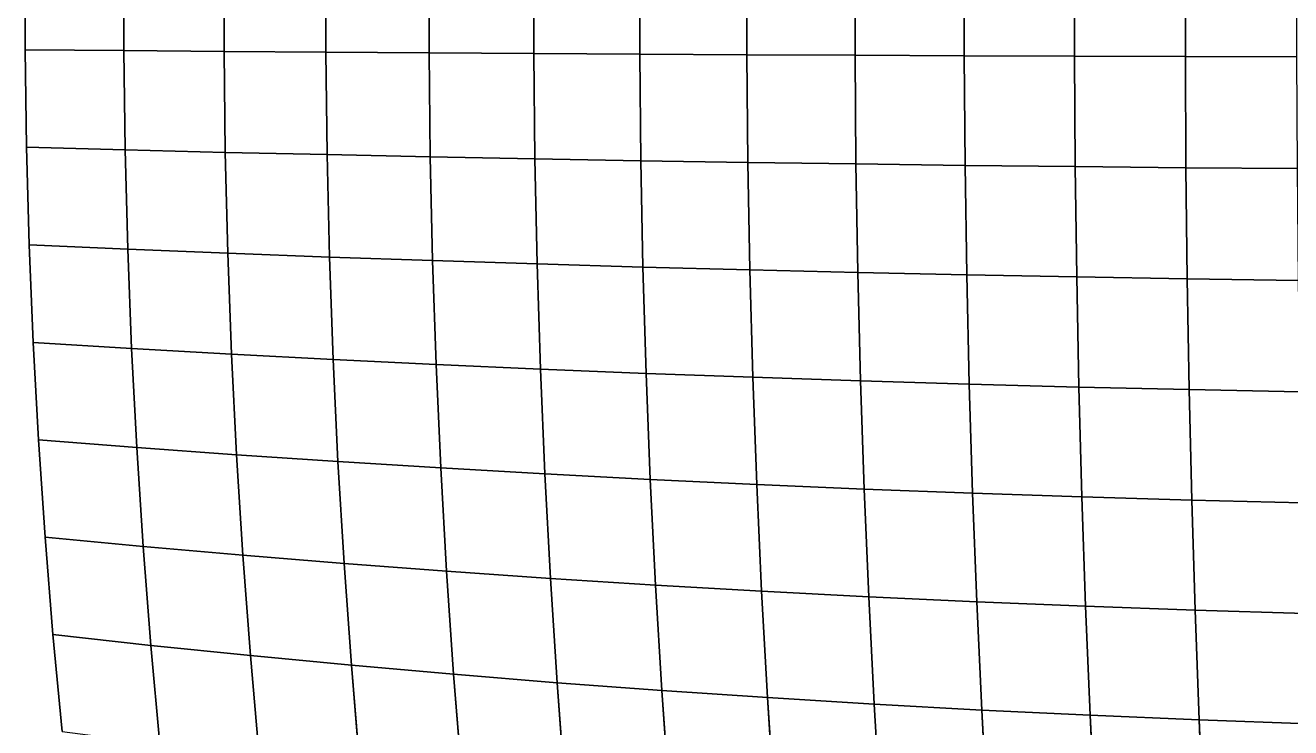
# Model space of a CAD drawing. Header units: millimetres. Extents: x -17.8 to 18.5, y -17.8 to 17.8.
# Drawn here: x -17.84 to -5.92, y -6.85 to -0.23 of the extents above; entities that cross this region are included whole.
import ezdxf

# ---------------------------------------------------------------- set-up
doc = ezdxf.new("R2010")
doc.units = ezdxf.units.MM
doc.layers.add('Test6 LowerTendons', color=90, linetype='Continuous')
doc.layers.add('Test6 TestBases', color=40, linetype='Continuous')
doc.layers.add('Test6 UpperTendons', color=203, linetype='Continuous', true_color=0xaa38c7)

msp = doc.modelspace()

# ---------------------------------------------------------------- linework, layer by layer
at = {"layer": 'Test6 LowerTendons'}
for p, q in [((-15.009495, -0.483257, 31.614543), (-15.009495, 0.483257, 31.614543)), ((-14.036156, 0.490043, 32.058446), (-14.036156, -0.490043, 32.058446)), ((-13.049708, -0.49637, 32.472396), (-13.049708, 0.49637, 32.472396)), ((-12.051073, 0.502234, 32.856005), (-12.051073, -0.502234, 32.856005)), ((-11.041185, -0.507629, 33.208918), (-11.041185, 0.507629, 33.208918)), ((-10.020986, 0.512549, 33.530803), (-10.020986, -0.512549, 33.530803)), ((-8.991429, -0.51699, 33.821362), (-8.991429, 0.51699, 33.821362)), ((-7.953474, 0.520949, 34.080323), (-7.953474, -0.520949, 34.080323)), ((-6.908094, -0.524421, 34.307446), (-6.908094, 0.524421, 34.307446)), ((-17.841834, -0.460219, 30.107392), (-17.841834, 0.460219, 30.107392)), ((-16.913224, 0.468338, 30.638561), (-16.913224, -0.468338, 30.638561)), ((-15.968816, 0.47602, 31.1411), (-15.968816, -0.47602, 31.1411)), ((-17.829491, -1.380563, 30.086562), (-17.841834, -0.460219, 30.107392)), ((-16.913224, -0.468338, 30.638561), (-16.901106, -1.404885, 30.61661)), ((-15.968816, -0.47602, 31.1411), (-15.956997, -1.427893, 31.118052)), ((-14.998046, -1.449569, 31.590428), (-15.009495, -0.483257, 31.614543)), ((-14.036156, -0.490043, 32.058446), (-14.025147, -1.469891, 32.033302)), ((-13.039207, -1.488841, 32.446265), (-13.049708, -0.49637, 32.472396)), ((-12.051073, -0.502234, 32.856005), (-12.041147, -1.5064, 32.82894)), ((-11.031893, -1.522554, 33.180971), (-11.041185, -0.507629, 33.208918)), ((-10.020986, -0.512549, 33.530803), (-10.012388, -1.537286, 33.502037)), ((-8.983581, -1.550584, 33.791842), (-8.991429, -0.51699, 33.821362)), ((-7.953474, -0.520949, 34.080323), (-7.946426, -1.562435, 34.050121)), ((-6.90189, -1.57283, 34.276635), (-6.908094, -0.524421, 34.307446)), ((-17.804788, -2.300619, 30.044876), (-17.829491, -1.380563, 30.086562)), ((-16.901106, -1.404885, 30.61661), (-16.876859, -2.341035, 30.572685)), ((-15.956997, -1.427893, 31.118052), (-15.93335, -2.379264, 31.071937)), ((-14.975141, -2.415272, 31.542184), (-14.998046, -1.449569, 31.590428)), ((-14.025147, -1.469891, 32.033302), (-14.003125, -2.449027, 31.983004)), ((-13.018203, -2.480498, 32.394001), (-13.039207, -1.488841, 32.446265)), ((-12.041147, -1.5064, 32.82894), (-12.02129, -2.509658, 32.774806)), ((-11.013311, -2.536478, 33.12508), (-11.031893, -1.522554, 33.180971)), ((-10.012388, -1.537286, 33.502037), (-9.995196, -2.560939, 33.44451)), ((-8.967888, -2.583015, 33.732813), (-8.983581, -1.550584, 33.791842)), ((-7.946426, -1.562435, 34.050121), (-7.932333, -2.602687, 33.98973)), ((-6.889486, -2.619939, 34.215033), (-6.90189, -1.57283, 34.276635)), ((-17.767695, -3.220194, 29.982283), (-17.804788, -2.300619, 30.044876)), ((-16.876859, -2.341035, 30.572685), (-16.840457, -3.276522, 30.506741)), ((-15.93335, -2.379264, 31.071937), (-15.897856, -3.329792, 31.002718)), ((-14.940767, -3.379956, 31.469782), (-14.975141, -2.415272, 31.542184)), ((-14.003125, -2.449027, 31.983004), (-13.970081, -3.426972, 31.90753)), ((-12.986691, -3.470798, 32.315587), (-13.018203, -2.480498, 32.394001)), ((-12.02129, -2.509658, 32.774806), (-11.991507, -3.511398, 32.693601)), ((-10.98544, -3.548736, 33.041251), (-11.013311, -2.536478, 33.12508)), ((-9.995196, -2.560939, 33.44451), (-9.969414, -3.582782, 33.35824)), ((-8.944355, -3.613506, 33.644297), (-8.967888, -2.583015, 33.732813)), ((-7.932333, -2.602687, 33.98973), (-7.911201, -3.640881, 33.899181)), ((-6.870889, -3.664885, 34.122677), (-6.889486, -2.619939, 34.215033)), ((-17.718166, -4.139084, 29.898704), (-17.767695, -3.220194, 29.982283)), ((-16.840457, -3.276522, 30.506741), (-16.791863, -4.211071, 30.418713)), ((-15.897856, -3.329792, 31.002718), (-15.850484, -4.279131, 30.910339)), ((-14.894903, -4.343204, 31.373177), (-14.940767, -3.379956, 31.469782)), ((-13.970081, -3.426972, 31.90753), (-13.925999, -4.403241, 31.806851)), ((-12.944665, -4.459191, 32.211008), (-12.986691, -3.470798, 32.315587)), ((-11.991507, -3.511398, 32.693601), (-11.951791, -4.51101, 32.585322)), ((-10.948282, -4.558656, 32.929493), (-10.98544, -3.548736, 33.041251)), ((-9.969414, -3.582782, 33.35824), (-9.935046, -4.602091, 33.243245)), ((-8.912993, -4.64128, 33.526329), (-8.944355, -3.613506, 33.644297)), ((-7.911201, -3.640881, 33.899181), (-7.883041, -4.676193, 33.778521)), ((-6.846111, -4.706802, 33.999623), (-6.870889, -3.664885, 34.122677)), ((-17.656139, -5.057073, 29.794038), (-17.718166, -4.139084, 29.898704)), ((-16.791863, -4.211071, 30.418713), (-16.731028, -5.144397, 30.30851)), ((-15.850484, -4.279131, 30.910339), (-15.791199, -5.226924, 30.794726)), ((-14.837521, -5.304592, 31.252314), (-14.894903, -4.343204, 31.373177)), ((-13.925999, -4.403241, 31.806851), (-13.870866, -5.377342, 31.680926)), ((-12.892112, -5.44512, 32.08024), (-12.944665, -4.459191, 32.211008)), ((-11.951791, -4.51101, 32.585322), (-11.902143, -5.507874, 32.449962)), ((-10.901844, -5.565559, 32.789816), (-10.948282, -4.558656, 32.929493)), ((-9.935046, -4.602091, 33.243245), (-9.892103, -5.618132, 33.099555)), ((-8.873814, -5.665556, 33.378954), (-8.912993, -4.64128, 33.526329)), ((-7.883041, -4.676193, 33.778521), (-7.84787, -5.707795, 33.627811)), ((-6.815168, -5.744821, 33.845948), (-6.846111, -4.706802, 33.999623)), ((-17.581541, -5.973935, 29.668155), (-17.656139, -5.057073, 29.794038)), ((-16.731028, -5.144397, 30.30851), (-16.657892, -6.076198, 30.176023)), ((-15.791199, -5.226924, 30.794726), (-15.719954, -6.172803, 30.655789)), ((-14.768588, -6.263682, 31.10712), (-14.837521, -5.304592, 31.252314)), ((-13.870866, -5.377342, 31.680926), (-13.804657, -6.348773, 31.529705)), ((-12.829026, -6.428018, 31.923259), (-12.892112, -5.44512, 32.08024)), ((-11.902143, -5.507874, 32.449962), (-11.84256, -6.501365, 32.287517)), ((-10.846128, -6.568764, 32.62224), (-10.901844, -5.565559, 32.789816)), ((-9.892103, -5.618132, 33.099555), (-9.840596, -6.630173, 32.927211)), ((-8.826832, -6.68555, 33.202231), (-8.873814, -5.665556, 33.378954)), ((-7.84787, -5.707795, 33.627811), (-7.805703, -6.734861, 33.447127)), ((-6.778076, -6.778076, 33.661744), (-6.815168, -5.744821, 33.845948)), ((-17.494281, -6.889425, 29.520906), (-17.581541, -5.973935, 29.668155)), ((-16.657892, -6.076198, 30.176023), (-16.572383, -7.006161, 30.021121)), ((-15.719954, -6.172803, 30.655789), (-15.636694, -7.116385, 30.493421)), ((-14.688065, -7.220024, 30.937515), (-14.768588, -6.263682, 31.10712)), ((-13.804657, -6.348773, 31.529705), (-13.727349, -7.317019, 31.353133)), ((-12.755392, -7.407311, 31.74003), (-12.829026, -6.428018, 31.923259)), ((-11.84256, -6.501365, 32.287517), (-11.773042, -7.490847, 32.097982)), ((-10.781144, -7.567581, 32.426784), (-10.846128, -6.568764, 32.62224)), ((-9.840596, -6.630173, 32.927211), (-9.780539, -7.63747, 32.726255)), ((-8.772066, -7.700475, 32.996231), (-8.826832, -6.68555, 33.202231)), ((-7.805703, -6.734861, 33.447127), (-7.756563, -7.756563, 33.236563)), ((-6.734861, -7.805703, 33.447127), (-6.778076, -6.778076, 33.661744))]:
    msp.add_line(p, q, dxfattribs=at)
at = {"layer": 'Test6 TestBases'}
for points in [[(-15.009495, 0.483257, 31.614543), (-15.968816, 0.47602, 31.1411), (-15.968816, -0.47602, 31.1411), (-15.009495, -0.483257, 31.614543)], [(-14.036156, 0.490043, 32.058446), (-15.009495, 0.483257, 31.614543), (-15.009495, -0.483257, 31.614543), (-14.036156, -0.490043, 32.058446)], [(-13.049708, 0.49637, 32.472396), (-14.036156, 0.490043, 32.058446), (-14.036156, -0.490043, 32.058446), (-13.049708, -0.49637, 32.472396)], [(-12.051073, 0.502234, 32.856005), (-13.049708, 0.49637, 32.472396), (-13.049708, -0.49637, 32.472396), (-12.051073, -0.502234, 32.856005)], [(-11.041185, 0.507629, 33.208918), (-12.051073, 0.502234, 32.856005), (-12.051073, -0.502234, 32.856005), (-11.041185, -0.507629, 33.208918)], [(-10.020986, 0.512549, 33.530803), (-11.041185, 0.507629, 33.208918), (-11.041185, -0.507629, 33.208918), (-10.020986, -0.512549, 33.530803)], [(-8.991429, 0.51699, 33.821362), (-10.020986, 0.512549, 33.530803), (-10.020986, -0.512549, 33.530803), (-8.991429, -0.51699, 33.821362)], [(-7.953474, 0.520949, 34.080323), (-8.991429, 0.51699, 33.821362), (-8.991429, -0.51699, 33.821362), (-7.953474, -0.520949, 34.080323)], [(-6.908094, 0.524421, 34.307446), (-7.953474, 0.520949, 34.080323), (-7.953474, -0.520949, 34.080323), (-6.908094, -0.524421, 34.307446)], [(-5.856262, 0.527402, 34.502516), (-6.908094, 0.524421, 34.307446), (-6.908094, -0.524421, 34.307446), (-5.856262, -0.527402, 34.502516)], [(-17.841834, 0.460219, 30.107392), (-17.841834, -0.460219, 30.107392), (-16.913224, -0.468338, 30.638561), (-16.913224, 0.468338, 30.638561)], [(-15.968816, 0.47602, 31.1411), (-16.913224, 0.468338, 30.638561), (-16.913224, -0.468338, 30.638561), (-15.968816, -0.47602, 31.1411)], [(-17.841834, -0.460219, 30.107392), (-17.829491, -1.380563, 30.086562), (-16.901106, -1.404885, 30.61661), (-16.913224, -0.468338, 30.638561)], [(-16.913224, -0.468338, 30.638561), (-16.901106, -1.404885, 30.61661), (-15.956997, -1.427893, 31.118052), (-15.968816, -0.47602, 31.1411)], [(-15.968816, -0.47602, 31.1411), (-15.956997, -1.427893, 31.118052), (-14.998046, -1.449569, 31.590428), (-15.009495, -0.483257, 31.614543)], [(-15.009495, -0.483257, 31.614543), (-14.998046, -1.449569, 31.590428), (-14.025147, -1.469891, 32.033302), (-14.036156, -0.490043, 32.058446)], [(-14.036156, -0.490043, 32.058446), (-14.025147, -1.469891, 32.033302), (-13.039207, -1.488841, 32.446265), (-13.049708, -0.49637, 32.472396)], [(-13.049708, -0.49637, 32.472396), (-13.039207, -1.488841, 32.446265), (-12.041147, -1.5064, 32.82894), (-12.051073, -0.502234, 32.856005)], [(-12.051073, -0.502234, 32.856005), (-12.041147, -1.5064, 32.82894), (-11.031893, -1.522554, 33.180971), (-11.041185, -0.507629, 33.208918)], [(-11.041185, -0.507629, 33.208918), (-11.031893, -1.522554, 33.180971), (-10.012388, -1.537286, 33.502037), (-10.020986, -0.512549, 33.530803)], [(-10.020986, -0.512549, 33.530803), (-10.012388, -1.537286, 33.502037), (-8.983581, -1.550584, 33.791842), (-8.991429, -0.51699, 33.821362)], [(-8.991429, -0.51699, 33.821362), (-8.983581, -1.550584, 33.791842), (-7.946426, -1.562435, 34.050121), (-7.953474, -0.520949, 34.080323)], [(-7.953474, -0.520949, 34.080323), (-7.946426, -1.562435, 34.050121), (-6.90189, -1.57283, 34.276635), (-6.908094, -0.524421, 34.307446)], [(-6.908094, -0.524421, 34.307446), (-6.90189, -1.57283, 34.276635), (-5.850943, -1.581756, 34.471178), (-5.856262, -0.527402, 34.502516)], [(-17.829491, -1.380563, 30.086562), (-17.804788, -2.300619, 30.044876), (-16.876859, -2.341035, 30.572685), (-16.901106, -1.404885, 30.61661)], [(-15.956997, -1.427893, 31.118052), (-16.901106, -1.404885, 30.61661), (-16.876859, -2.341035, 30.572685), (-15.93335, -2.379264, 31.071937)], [(-14.998046, -1.449569, 31.590428), (-15.956997, -1.427893, 31.118052), (-15.93335, -2.379264, 31.071937), (-14.975141, -2.415272, 31.542184)], [(-14.025147, -1.469891, 32.033302), (-14.998046, -1.449569, 31.590428), (-14.975141, -2.415272, 31.542184), (-14.003125, -2.449027, 31.983004)], [(-13.039207, -1.488841, 32.446265), (-14.025147, -1.469891, 32.033302), (-14.003125, -2.449027, 31.983004), (-13.018203, -2.480498, 32.394001)], [(-12.041147, -1.5064, 32.82894), (-13.039207, -1.488841, 32.446265), (-13.018203, -2.480498, 32.394001), (-12.02129, -2.509658, 32.774806)], [(-11.031893, -1.522554, 33.180971), (-12.041147, -1.5064, 32.82894), (-12.02129, -2.509658, 32.774806), (-11.013311, -2.536478, 33.12508)], [(-10.012388, -1.537286, 33.502037), (-11.031893, -1.522554, 33.180971), (-11.013311, -2.536478, 33.12508), (-9.995196, -2.560939, 33.44451)], [(-10.012388, -1.537286, 33.502037), (-9.995196, -2.560939, 33.44451), (-8.967888, -2.583015, 33.732813), (-8.983581, -1.550584, 33.791842)], [(-7.946426, -1.562435, 34.050121), (-8.983581, -1.550584, 33.791842), (-8.967888, -2.583015, 33.732813), (-7.932333, -2.602687, 33.98973)], [(-6.90189, -1.57283, 34.276635), (-7.946426, -1.562435, 34.050121), (-7.932333, -2.602687, 33.98973), (-6.889486, -2.619939, 34.215033)], [(-5.850943, -1.581756, 34.471178), (-6.90189, -1.57283, 34.276635), (-6.889486, -2.619939, 34.215033), (-5.840309, -2.634755, 34.408523)], [(-17.804788, -2.300619, 30.044876), (-17.767695, -3.220194, 29.982283), (-16.840457, -3.276522, 30.506741), (-16.876859, -2.341035, 30.572685)], [(-16.876859, -2.341035, 30.572685), (-16.840457, -3.276522, 30.506741), (-15.897856, -3.329792, 31.002718), (-15.93335, -2.379264, 31.071937)], [(-15.93335, -2.379264, 31.071937), (-15.897856, -3.329792, 31.002718), (-14.940767, -3.379956, 31.469782), (-14.975141, -2.415272, 31.542184)], [(-14.975141, -2.415272, 31.542184), (-14.940767, -3.379956, 31.469782), (-13.970081, -3.426972, 31.90753), (-14.003125, -2.449027, 31.983004)], [(-14.003125, -2.449027, 31.983004), (-13.970081, -3.426972, 31.90753), (-12.986691, -3.470798, 32.315587), (-13.018203, -2.480498, 32.394001)], [(-13.018203, -2.480498, 32.394001), (-12.986691, -3.470798, 32.315587), (-11.991507, -3.511398, 32.693601), (-12.02129, -2.509658, 32.774806)], [(-12.02129, -2.509658, 32.774806), (-11.991507, -3.511398, 32.693601), (-10.98544, -3.548736, 33.041251), (-11.013311, -2.536478, 33.12508)], [(-11.013311, -2.536478, 33.12508), (-10.98544, -3.548736, 33.041251), (-9.969414, -3.582782, 33.35824), (-9.995196, -2.560939, 33.44451)], [(-9.995196, -2.560939, 33.44451), (-9.969414, -3.582782, 33.35824), (-8.944355, -3.613506, 33.644297), (-8.967888, -2.583015, 33.732813)], [(-8.967888, -2.583015, 33.732813), (-8.944355, -3.613506, 33.644297), (-7.911201, -3.640881, 33.899181), (-7.932333, -2.602687, 33.98973)], [(-7.932333, -2.602687, 33.98973), (-7.911201, -3.640881, 33.899181), (-6.870889, -3.664885, 34.122677), (-6.889486, -2.619939, 34.215033)], [(-6.889486, -2.619939, 34.215033), (-6.870889, -3.664885, 34.122677), (-5.824366, -3.685498, 34.314596), (-5.840309, -2.634755, 34.408523)], [(-17.767695, -3.220194, 29.982283), (-17.718166, -4.139084, 29.898704), (-16.791863, -4.211071, 30.418713), (-16.840457, -3.276522, 30.506741)], [(-15.897856, -3.329792, 31.002718), (-16.840457, -3.276522, 30.506741), (-16.791863, -4.211071, 30.418713), (-15.850484, -4.279131, 30.910339)], [(-14.940767, -3.379956, 31.469782), (-15.897856, -3.329792, 31.002718), (-15.850484, -4.279131, 30.910339), (-14.894903, -4.343204, 31.373177)], [(-13.970081, -3.426972, 31.90753), (-14.940767, -3.379956, 31.469782), (-14.894903, -4.343204, 31.373177), (-13.925999, -4.403241, 31.806851)], [(-12.986691, -3.470798, 32.315587), (-13.970081, -3.426972, 31.90753), (-13.925999, -4.403241, 31.806851), (-12.944665, -4.459191, 32.211008)], [(-11.991507, -3.511398, 32.693601), (-12.986691, -3.470798, 32.315587), (-12.944665, -4.459191, 32.211008), (-11.951791, -4.51101, 32.585322)], [(-10.98544, -3.548736, 33.041251), (-11.991507, -3.511398, 32.693601), (-11.951791, -4.51101, 32.585322), (-10.948282, -4.558656, 32.929493)], [(-9.969414, -3.582782, 33.35824), (-10.98544, -3.548736, 33.041251), (-10.948282, -4.558656, 32.929493), (-9.935046, -4.602091, 33.243245)], [(-8.944355, -3.613506, 33.644297), (-9.969414, -3.582782, 33.35824), (-9.935046, -4.602091, 33.243245), (-8.912993, -4.64128, 33.526329)], [(-7.911201, -3.640881, 33.899181), (-8.944355, -3.613506, 33.644297), (-8.912993, -4.64128, 33.526329), (-7.883041, -4.676193, 33.778521)], [(-6.870889, -3.664885, 34.122677), (-7.911201, -3.640881, 33.899181), (-7.883041, -4.676193, 33.778521), (-6.846111, -4.706802, 33.999623)], [(-5.824366, -3.685498, 34.314596), (-6.870889, -3.664885, 34.122677), (-6.846111, -4.706802, 33.999623), (-5.803127, -4.733082, 34.189461)], [(-17.718166, -4.139084, 29.898704), (-17.656139, -5.057073, 29.794038), (-16.731028, -5.144397, 30.30851), (-16.791863, -4.211071, 30.418713)], [(-16.791863, -4.211071, 30.418713), (-16.731028, -5.144397, 30.30851), (-15.791199, -5.226924, 30.794726), (-15.850484, -4.279131, 30.910339)], [(-15.850484, -4.279131, 30.910339), (-15.791199, -5.226924, 30.794726), (-14.837521, -5.304592, 31.252314), (-14.894903, -4.343204, 31.373177)], [(-14.894903, -4.343204, 31.373177), (-14.837521, -5.304592, 31.252314), (-13.870866, -5.377342, 31.680926), (-13.925999, -4.403241, 31.806851)], [(-13.925999, -4.403241, 31.806851), (-13.870866, -5.377342, 31.680926), (-12.892112, -5.44512, 32.08024), (-12.944665, -4.459191, 32.211008)], [(-12.944665, -4.459191, 32.211008), (-12.892112, -5.44512, 32.08024), (-11.902143, -5.507874, 32.449962), (-11.951791, -4.51101, 32.585322)], [(-11.951791, -4.51101, 32.585322), (-11.902143, -5.507874, 32.449962), (-10.901844, -5.565559, 32.789816), (-10.948282, -4.558656, 32.929493)], [(-10.948282, -4.558656, 32.929493), (-10.901844, -5.565559, 32.789816), (-9.892103, -5.618132, 33.099555), (-9.935046, -4.602091, 33.243245)], [(-9.935046, -4.602091, 33.243245), (-9.892103, -5.618132, 33.099555), (-8.873814, -5.665556, 33.378954), (-8.912993, -4.64128, 33.526329)], [(-8.912993, -4.64128, 33.526329), (-8.873814, -5.665556, 33.378954), (-7.84787, -5.707795, 33.627811), (-7.883041, -4.676193, 33.778521)], [(-7.883041, -4.676193, 33.778521), (-7.84787, -5.707795, 33.627811), (-6.815168, -5.744821, 33.845948), (-6.846111, -4.706802, 33.999623)], [(-6.846111, -4.706802, 33.999623), (-6.815168, -5.744821, 33.845948), (-5.776605, -5.776605, 34.033209), (-5.803127, -4.733082, 34.189461)], [(-17.656139, -5.057073, 29.794038), (-17.581541, -5.973935, 29.668155), (-16.657892, -6.076198, 30.176023), (-16.731028, -5.144397, 30.30851)], [(-15.791199, -5.226924, 30.794726), (-16.731028, -5.144397, 30.30851), (-16.657892, -6.076198, 30.176023), (-15.719954, -6.172803, 30.655789)], [(-14.837521, -5.304592, 31.252314), (-15.791199, -5.226924, 30.794726), (-15.719954, -6.172803, 30.655789), (-14.768588, -6.263682, 31.10712)], [(-13.870866, -5.377342, 31.680926), (-14.837521, -5.304592, 31.252314), (-14.768588, -6.263682, 31.10712), (-13.804657, -6.348773, 31.529705)], [(-12.892112, -5.44512, 32.08024), (-13.870866, -5.377342, 31.680926), (-13.804657, -6.348773, 31.529705), (-12.829026, -6.428018, 31.923259)], [(-11.902143, -5.507874, 32.449962), (-12.892112, -5.44512, 32.08024), (-12.829026, -6.428018, 31.923259), (-11.84256, -6.501365, 32.287517)], [(-10.901844, -5.565559, 32.789816), (-11.902143, -5.507874, 32.449962), (-11.84256, -6.501365, 32.287517), (-10.846128, -6.568764, 32.62224)], [(-9.892103, -5.618132, 33.099555), (-10.901844, -5.565559, 32.789816), (-10.846128, -6.568764, 32.62224), (-9.840596, -6.630173, 32.927211)], [(-8.873814, -5.665556, 33.378954), (-9.892103, -5.618132, 33.099555), (-9.840596, -6.630173, 32.927211), (-8.826832, -6.68555, 33.202231)], [(-7.84787, -5.707795, 33.627811), (-8.873814, -5.665556, 33.378954), (-8.826832, -6.68555, 33.202231), (-7.805703, -6.734861, 33.447127)], [(-6.815168, -5.744821, 33.845948), (-7.84787, -5.707795, 33.627811), (-7.805703, -6.734861, 33.447127), (-6.778076, -6.778076, 33.661744)], [(-5.776605, -5.776605, 34.033209), (-6.815168, -5.744821, 33.845948), (-6.778076, -6.778076, 33.661744), (-5.744821, -6.815168, 33.845948)], [(-17.581541, -5.973935, 29.668155), (-17.494281, -6.889425, 29.520906), (-16.572383, -7.006161, 30.021121), (-16.657892, -6.076198, 30.176023)], [(-16.657892, -6.076198, 30.176023), (-16.572383, -7.006161, 30.021121), (-15.636694, -7.116385, 30.493421), (-15.719954, -6.172803, 30.655789)], [(-15.719954, -6.172803, 30.655789), (-15.636694, -7.116385, 30.493421), (-14.688065, -7.220024, 30.937515), (-14.768588, -6.263682, 31.10712)], [(-14.768588, -6.263682, 31.10712), (-14.688065, -7.220024, 30.937515), (-13.727349, -7.317019, 31.353133), (-13.804657, -6.348773, 31.529705)], [(-13.804657, -6.348773, 31.529705), (-13.727349, -7.317019, 31.353133), (-12.755392, -7.407311, 31.74003), (-12.829026, -6.428018, 31.923259)], [(-12.829026, -6.428018, 31.923259), (-12.755392, -7.407311, 31.74003), (-11.773042, -7.490847, 32.097982), (-11.84256, -6.501365, 32.287517)], [(-11.84256, -6.501365, 32.287517), (-11.773042, -7.490847, 32.097982), (-10.781144, -7.567581, 32.426784), (-10.846128, -6.568764, 32.62224)], [(-10.846128, -6.568764, 32.62224), (-10.781144, -7.567581, 32.426784), (-9.780539, -7.63747, 32.726255), (-9.840596, -6.630173, 32.927211)], [(-9.840596, -6.630173, 32.927211), (-9.780539, -7.63747, 32.726255), (-8.772066, -7.700475, 32.996231), (-8.826832, -6.68555, 33.202231)], [(-8.826832, -6.68555, 33.202231), (-8.772066, -7.700475, 32.996231), (-7.756563, -7.756563, 33.236563), (-7.805703, -6.734861, 33.447127)], [(-7.805703, -6.734861, 33.447127), (-7.756563, -7.756563, 33.236563), (-6.734861, -7.805703, 33.447127), (-6.778076, -6.778076, 33.661744)], [(-6.778076, -6.778076, 33.661744), (-6.734861, -7.805703, 33.447127), (-5.707795, -7.84787, 33.627811), (-5.744821, -6.815168, 33.845948)]]:
    msp.add_3dface(points, dxfattribs=at)
at = {"layer": 'Test6 UpperTendons'}
for p, q in [((-16.913224, -0.468338, 30.638561), (-17.841834, -0.460219, 30.107392)), ((-15.968816, -0.47602, 31.1411), (-16.913224, -0.468338, 30.638561)), ((-15.009495, -0.483257, 31.614543), (-15.968816, -0.47602, 31.1411)), ((-14.036156, -0.490043, 32.058446), (-15.009495, -0.483257, 31.614543)), ((-13.049708, -0.49637, 32.472396), (-14.036156, -0.490043, 32.058446)), ((-12.051073, -0.502234, 32.856005), (-13.049708, -0.49637, 32.472396)), ((-11.041185, -0.507629, 33.208918), (-12.051073, -0.502234, 32.856005)), ((-10.020986, -0.512549, 33.530803), (-11.041185, -0.507629, 33.208918)), ((-8.991429, -0.51699, 33.821362), (-10.020986, -0.512549, 33.530803)), ((-7.953474, -0.520949, 34.080323), (-8.991429, -0.51699, 33.821362)), ((-6.908094, -0.524421, 34.307446), (-7.953474, -0.520949, 34.080323)), ((-5.856262, -0.527402, 34.502516), (-6.908094, -0.524421, 34.307446)), ((-16.901106, -1.404885, 30.61661), (-17.829491, -1.380563, 30.086562)), ((-15.956997, -1.427893, 31.118052), (-16.901106, -1.404885, 30.61661)), ((-14.998046, -1.449569, 31.590428), (-15.956997, -1.427893, 31.118052)), ((-14.025147, -1.469891, 32.033302), (-14.998046, -1.449569, 31.590428)), ((-13.039207, -1.488841, 32.446265), (-14.025147, -1.469891, 32.033302)), ((-12.041147, -1.5064, 32.82894), (-13.039207, -1.488841, 32.446265)), ((-11.031893, -1.522554, 33.180971), (-12.041147, -1.5064, 32.82894)), ((-10.012388, -1.537286, 33.502037), (-11.031893, -1.522554, 33.180971)), ((-8.983581, -1.550584, 33.791842), (-10.012388, -1.537286, 33.502037)), ((-7.946426, -1.562435, 34.050121), (-8.983581, -1.550584, 33.791842)), ((-6.90189, -1.57283, 34.276635), (-7.946426, -1.562435, 34.050121)), ((-5.850943, -1.581756, 34.471178), (-6.90189, -1.57283, 34.276635)), ((-17.804788, -2.300619, 30.044876), (-16.876859, -2.341035, 30.572685)), ((-16.876859, -2.341035, 30.572685), (-15.93335, -2.379264, 31.071937)), ((-15.93335, -2.379264, 31.071937), (-14.975141, -2.415272, 31.542184)), ((-14.975141, -2.415272, 31.542184), (-14.003125, -2.449027, 31.983004)), ((-14.003125, -2.449027, 31.983004), (-13.018203, -2.480498, 32.394001)), ((-13.018203, -2.480498, 32.394001), (-12.02129, -2.509658, 32.774806)), ((-12.02129, -2.509658, 32.774806), (-11.013311, -2.536478, 33.12508)), ((-11.013311, -2.536478, 33.12508), (-9.995196, -2.560939, 33.44451)), ((-9.995196, -2.560939, 33.44451), (-8.967888, -2.583015, 33.732813)), ((-8.967888, -2.583015, 33.732813), (-7.932333, -2.602687, 33.98973)), ((-7.932333, -2.602687, 33.98973), (-6.889486, -2.619939, 34.215033)), ((-6.889486, -2.619939, 34.215033), (-5.840309, -2.634755, 34.408523)), ((-16.840457, -3.276522, 30.506741), (-17.767695, -3.220194, 29.982283)), ((-15.897856, -3.329792, 31.002718), (-16.840457, -3.276522, 30.506741)), ((-14.940767, -3.379956, 31.469782), (-15.897856, -3.329792, 31.002718)), ((-13.970081, -3.426972, 31.90753), (-14.940767, -3.379956, 31.469782)), ((-12.986691, -3.470798, 32.315587), (-13.970081, -3.426972, 31.90753)), ((-11.991507, -3.511398, 32.693601), (-12.986691, -3.470798, 32.315587)), ((-10.98544, -3.548736, 33.041251), (-11.991507, -3.511398, 32.693601)), ((-9.969414, -3.582782, 33.35824), (-10.98544, -3.548736, 33.041251)), ((-8.944355, -3.613506, 33.644297), (-9.969414, -3.582782, 33.35824)), ((-7.911201, -3.640881, 33.899181), (-8.944355, -3.613506, 33.644297)), ((-6.870889, -3.664885, 34.122677), (-7.911201, -3.640881, 33.899181)), ((-5.824366, -3.685498, 34.314596), (-6.870889, -3.664885, 34.122677)), ((-17.718166, -4.139084, 29.898704), (-16.791863, -4.211071, 30.418713)), ((-16.791863, -4.211071, 30.418713), (-15.850484, -4.279131, 30.910339)), ((-15.850484, -4.279131, 30.910339), (-14.894903, -4.343204, 31.373177)), ((-14.894903, -4.343204, 31.373177), (-13.925999, -4.403241, 31.806851)), ((-13.925999, -4.403241, 31.806851), (-12.944665, -4.459191, 32.211008)), ((-12.944665, -4.459191, 32.211008), (-11.951791, -4.51101, 32.585322)), ((-11.951791, -4.51101, 32.585322), (-10.948282, -4.558656, 32.929493)), ((-10.948282, -4.558656, 32.929493), (-9.935046, -4.602091, 33.243245)), ((-9.935046, -4.602091, 33.243245), (-8.912993, -4.64128, 33.526329)), ((-8.912993, -4.64128, 33.526329), (-7.883041, -4.676193, 33.778521)), ((-7.883041, -4.676193, 33.778521), (-6.846111, -4.706802, 33.999623)), ((-6.846111, -4.706802, 33.999623), (-5.803127, -4.733082, 34.189461)), ((-16.731028, -5.144397, 30.30851), (-17.656139, -5.057073, 29.794038)), ((-15.791199, -5.226924, 30.794726), (-16.731028, -5.144397, 30.30851)), ((-14.837521, -5.304592, 31.252314), (-15.791199, -5.226924, 30.794726)), ((-13.870866, -5.377342, 31.680926), (-14.837521, -5.304592, 31.252314)), ((-12.892112, -5.44512, 32.08024), (-13.870866, -5.377342, 31.680926)), ((-11.902143, -5.507874, 32.449962), (-12.892112, -5.44512, 32.08024)), ((-10.901844, -5.565559, 32.789816), (-11.902143, -5.507874, 32.449962)), ((-9.892103, -5.618132, 33.099555), (-10.901844, -5.565559, 32.789816)), ((-8.873814, -5.665556, 33.378954), (-9.892103, -5.618132, 33.099555)), ((-7.84787, -5.707795, 33.627811), (-8.873814, -5.665556, 33.378954)), ((-6.815168, -5.744821, 33.845948), (-7.84787, -5.707795, 33.627811)), ((-5.776605, -5.776605, 34.033209), (-6.815168, -5.744821, 33.845948)), ((-17.581541, -5.973935, 29.668155), (-16.657892, -6.076198, 30.176023)), ((-16.657892, -6.076198, 30.176023), (-15.719954, -6.172803, 30.655789)), ((-15.719954, -6.172803, 30.655789), (-14.768588, -6.263682, 31.10712)), ((-14.768588, -6.263682, 31.10712), (-13.804657, -6.348773, 31.529705)), ((-13.804657, -6.348773, 31.529705), (-12.829026, -6.428018, 31.923259)), ((-12.829026, -6.428018, 31.923259), (-11.84256, -6.501365, 32.287517)), ((-11.84256, -6.501365, 32.287517), (-10.846128, -6.568764, 32.62224)), ((-10.846128, -6.568764, 32.62224), (-9.840596, -6.630173, 32.927211)), ((-9.840596, -6.630173, 32.927211), (-8.826832, -6.68555, 33.202231)), ((-8.826832, -6.68555, 33.202231), (-7.805703, -6.734861, 33.447127)), ((-7.805703, -6.734861, 33.447127), (-6.778076, -6.778076, 33.661744)), ((-6.778076, -6.778076, 33.661744), (-5.744821, -6.815168, 33.845948))]:
    msp.add_line(p, q, dxfattribs=at)

doc.saveas('drawing.dxf')
